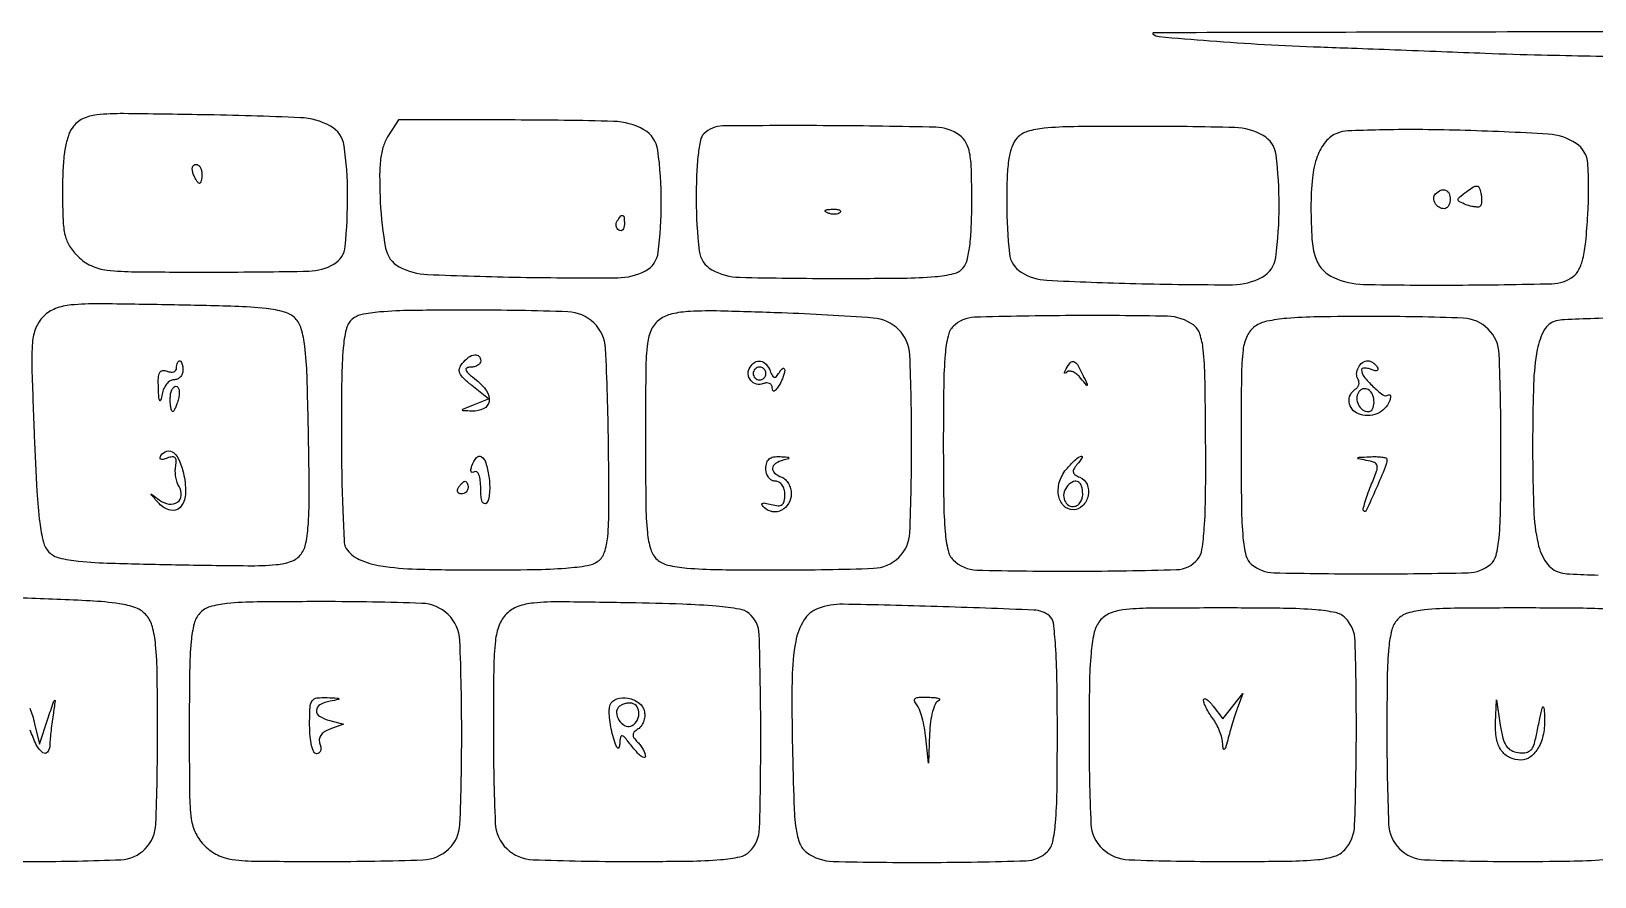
# Model space of a CAD drawing. Extents: x 7 to 700, y 0 to 284.
# Drawn here: x 153.1 to 399.8, y 150.6 to 284 of the extents above; entities that cross this region are included whole.
import ezdxf

# ---------------------------------------------------------------- set-up
doc = ezdxf.new("R2010")
doc.units = 0
doc.header["$MEASUREMENT"] = 0

msp = doc.modelspace()

# ---------------------------------------------------------------- linework, layer by layer
for points in [[(443.859376, 283.971217, 0.000339), (384.181771, 283.882304, 0.000007), (330.149611, 283.764399, 0.674481), (330.083333, 283.599332, 0.171923), (331.054457, 283.159456, 0.001577), (339.0721, 282.503456, 0.005603), (347.70319, 281.921895, 0.005312), (356.5, 281.521803, -0.00051), (361.441736, 281.344583, -0.000199), (368.2625, 281.090291, -0.000197), (375.64166, 280.809318, -0.000246), (382.5, 280.542089, 0.004444), (391.383916, 280.270619, 0.000965), (406.725, 279.967884, 0.001006)], [(405.393055, 238.805519, 0.003699), (399.742694, 238.664522, 0.002101), (394.978993, 238.490343, 0.05326), (393.693213, 238.299738, 0.205452), (391.846963, 236.870246, 0.080784), (390.734868, 233.780186, 0.038529), (390.148837, 228.335764, 0.007552), (390, 218.481953, 0.008583), (390.170353, 208.559044, 0.045556), (390.848792, 203.176427, 0.09825), (392.176555, 200.140644, 0.176922), (394.371898, 198.598409, 0.054095), (395.832112, 198.371594, 0.003116), (400.36791, 198.191059, 0.004717)], [(402.861901, 192.707307, 0.018858), (397.976779, 192.945382, 0.002746), (388.032543, 193, 0.002549), (377.656205, 192.9471, 0.020978), (372.938285, 192.700857, 0.048823), (370.256858, 192.180539, 0.137354), (368.654988, 191.171259, 0.123344), (367.779307, 189.529985, 0.037978), (367.304608, 186.743665, 0.019808), (367.059505, 182.142124, 0.003401), (367, 173.393766, 0.009354), (367.27032, 158.945009, 0.189028), (368.992141, 154.994899, 0.189348), (372.938822, 153.270976, 0.009391), (387.365574, 153, 0.003811), (395.856377, 153.064721, 0.013869), (401.243855, 153.296425, 0.018279)], [(152.826804, 177.174302, -0.023327), (153.250539, 176.015533, -0.018907), (153.598627, 174.738532), (154.351127, 171.5), (155.686246, 175.5, -0.00073), (156.588981, 178.191497, -0.150385), (156.749841, 178.415113, -0.671027), (156.842558, 178.360368, -0.001393), (156.510682, 176.125, 0.005371), (156.315188, 174.732031, 0.005398), (156.150013, 173.3375, 0.005281), (156.031995, 172.118812, 0.021498), (156, 171.375, -0.156756), (155.644771, 170.269781, -0.423644), (154.913504, 170.161211, -0.114543), (153.868716, 171.430585, -0.035462), (152.922748, 173.734077, 0.007523)]]:
    msp.add_lwpolyline(points, format="xyb")
for points in [[(159.610259, 268.853954, 0.076161), (158.867768, 267.351501, 0.037316), (158.374928, 265.268799, 0.027662), (158.088414, 262.482091, 0.011787), (158, 258.732039, 0.008894), (158.080601, 254.201085, 0.049756), (158.406881, 251.798992, 0.083696), (159.12337, 250.111106, 0.054293), (160.454545, 248.454545, 0.088707), (162.51773, 247.017309, 0.079577), (165.030764, 246.314558, 0.02662), (169.452252, 246.046152, 0.001851), (181.919362, 246, 0.005126), (196.894565, 246.153518, 0.127419), (200.835173, 247.260991, 0.241901), (202.612643, 250.042243, 0.0235), (203, 258.279271, 0.036502), (202.4394, 265.9481, 0.235544), (200.285062, 269.03971, 0.114714), (195.534983, 270.360033, 0.006328), (180.007576, 270.826461, 0.001716), (167.647559, 270.998821, 0.026736), (163.417869, 270.817062, 0.089012), (161.174391, 270.186585, 0.127755)], [(209.416577, 267.513024, 0.068711), (208.643287, 265.882457, 0.046334), (208.207254, 263.866639, 0.031276), (208.047738, 261.114243, 0.010186), (208.149591, 257.04267, 0.035067), (208.995255, 249.752575, 0.227156), (211.122072, 246.849772, 0.112897), (215.613618, 245.621672, 0.00622), (230.283668, 245.187025, 0.005783), (245.612104, 245.100966, 0.121347), (250.014508, 246.213197, 0.244476), (252.0156, 249.123948, 0.030692), (252.5, 257.007742, 0.033445), (251.949106, 265.234387, 0.23533), (249.761894, 268.459174, 0.121884), (244.965039, 269.786722, 0.006856), (229.412269, 270), (211.046106, 270)], [(259.2, 267.8, 0.148425), (258.679019, 266.824906, 0.020133), (258.31561, 264.510399, 0.019262), (258.075874, 261.401622, 0.009612), (258, 257.454988, 0.029301), (258.474545, 249.364291, 0.240076), (260.46435, 246.382196, 0.122542), (264.855325, 245.17977, 0.005855), (280.206296, 245, 0.00258), (290.652013, 245.053903, 0.018127), (295.734813, 245.290786, 0.036559), (298.668226, 245.751866, 0.16371), (300.127555, 246.653695, 0.112486), (300.749509, 247.882064, 0.028926), (301.165252, 250.081372, 0.022645), (301.421151, 253.131161, 0.009607), (301.5, 257.234306, 0.006713), (301.432917, 262.230501, 0.039673), (301.155888, 264.830333, 0.080985), (300.5779, 266.428223, 0.108101), (299.55887, 267.580611, 0.153077), (295.814992, 268.852854, 0.004586), (279.11019, 269.096904, 0.003874), (262.193915, 269.057799, 0.196299)], [(308.654988, 267.171259, 0.096549), (307.851771, 265.840547, 0.047881), (307.352703, 263.925008, 0.030623), (307.078464, 261.134351, 0.009183), (307, 256.862389, 0.026868), (307.42724, 248.917282, 0.230563), (309.266311, 245.988159, 0.127303), (313.336692, 244.712549, 0.006422), (327.359015, 244.184983, 0.006825), (342.637199, 244.015206, 0.124254), (347.321083, 245.210094, 0.240127), (349.46573, 248.328517, 0.032791), (350, 256.466349, 0.030801), (349.503824, 264.513147, 0.237071), (347.468132, 267.561979, 0.123332), (342.990204, 268.806627, 0.006421), (327.932481, 269, 0.00257), (317.619962, 268.946996, 0.021079), (312.924353, 268.700578, 0.049012), (310.253751, 268.179968, 0.137038)], [(359.235455, 267.942916, 0.126066), (357.332701, 266.570156, 0.087795), (356.010852, 264.260761, 0.061174), (355.243139, 260.867903, 0.025689), (355.013655, 256.1849, 0.01509), (355.175637, 251.214679, 0.063417), (355.736921, 248.287041, 0.107935), (356.831436, 246.423802, 0.099605), (358.631807, 245.121898, 0.102469), (363.318421, 244.057626, 0.006006), (378.021719, 243.953762, 0.004588), (393.041777, 244.16591, 0.1532), (396.407601, 245.308778, 0.120843), (397.311742, 246.384601, 0.056456), (397.932408, 248.108473, 0.033767), (398.376608, 250.771308, 0.00901), (398.719324, 255.058778, 0.031359), (398.711643, 263.112942, 0.235451), (396.852072, 266.315065, 0.131586), (392.477744, 267.767188, 0.007905), (378.5, 268.369146, 0.005183), (371.82302, 268.481754, 0.007155), (365.82854, 268.434928, 0.004745), (360.818951, 268.276518, 0.083462)], [(180, 261.5, -0.024748), (179.971531, 260.925176, -0.039339), (179.884553, 260.440625, -0.046727), (179.758929, 260.096084, -0.289661), (179.606989, 260, -0.222225), (179.420671, 260.087111, -0.030693), (179.160341, 260.440625, -0.030395), (178.887494, 260.925442, -0.02136), (178.638374, 261.5, -0.055937), (178.488865, 262.074366, -0.100118), (178.516384, 262.559375, -0.147206), (178.710807, 262.877514, -0.184534), (179.031385, 263, -0.152681), (179.400789, 262.884506, -0.098158), (179.715469, 262.559375, -0.08088), (179.92777, 262.073532, -0.062722)], [(381.731526, 256.398192, -0.184916), (381.444616, 256.270171, -0.040239), (380.893172, 256.284753, -0.036826), (380.218285, 256.407904, -0.028082), (379.502829, 256.637288, -0.020458), (378.446554, 257.093014, -0.302245), (378.250422, 257.423547, -0.21333), (378.452767, 257.820071, -0.011196), (379.609701, 258.710941, -0.017551), (380.69451, 259.451038, -0.169207), (381.230166, 259.575537, -0.275365), (381.581354, 259.311716, -0.046084), (381.838397, 258.471845, -0.029224), (381.935177, 257.815804, -0.034895), (381.946593, 257.191001, -0.037449), (381.881259, 256.676692, -0.147093)], [(377, 257.5, -0.06085), (376.929934, 256.926402, -0.079459), (376.723586, 256.440625, -0.097386), (376.417907, 256.1154, -0.156819), (376.059017, 256, -0.139398), (375.230079, 256.235684, -0.123736), (374.603969, 256.880661, -0.139481), (374.401415, 257.683432, -0.191124), (374.693853, 258.36052, -0.094876), (375.508765, 258.913511, -0.1934), (376.269246, 258.932483, -0.202875), (376.806289, 258.424643, -0.103624)], [(246.666667, 253.543989, -0.059057), (246.605052, 253.024148, -0.126631), (246.417083, 252.669932, -0.191218), (246.139071, 252.534562, -0.158515), (245.817021, 252.613087, -0.108766), (245.536973, 252.88478, -0.099739), (245.385962, 253.257398, -0.095385), (245.387618, 253.673795, -0.090093), (245.542705, 254.069098, -0.02679), (246.086603, 254.852054, -0.350126), (246.40792, 254.929499, -0.269722), (246.623697, 254.618676, -0.019984)], [(280.729167, 255.395833, -0.126455), (280.402231, 255.202593, -0.060344), (279.916927, 255.123424, -0.05415), (279.359369, 255.160852, -0.051402), (278.8125, 255.316886, -0.054073), (278.395823, 255.538436, -0.470617), (278.37858, 255.720685, -0.168741), (278.670344, 255.862007, -0.018894), (279.416667, 255.921053, -0.028489), (280.112848, 255.910055, -0.077125), (280.592839, 255.799335, -0.208169), (280.77538, 255.614691, -0.296942)], [(155.01378, 239.01378, 0.0992), (153.802066, 237.194799, 0.078183), (153.252536, 234.887799, 0.027412), (153.15961, 230.845481, 0.002198), (153.545963, 220.183957, 0.003596), (153.965927, 211.406829, 0.017625), (154.413432, 206.461804, 0.029462), (154.984904, 203.397997, 0.133584), (155.862006, 201.825919, 0.141449), (157.470923, 200.914815, 0.033606), (160.539572, 200.397409, 0.017678), (165.713137, 200.063248, 0.002841), (175.82494, 199.825919, 0.002037), (187.236325, 199.669464, 0.023474), (191.714966, 199.836611, 0.067006), (194.134586, 200.372742, 0.144849), (195.649999, 201.5, 0.115957), (196.417567, 203.253266, 0.029776), (196.797315, 206.344379, 0.017162), (196.938144, 211.304624, 0.003377), (196.825059, 220.214994, 0.003095), (196.584157, 229.610791, 0.020421), (196.242933, 234.298733, 0.042057), (195.688562, 237.068221, 0.126519), (194.716318, 238.714994, 0.12993), (193.03237, 239.695678, 0.040483), (190.134226, 240.247113, 0.019374), (185.180316, 240.586287, 0.002794), (175.046142, 240.829823, 0.002123), (163.744174, 240.990225, 0.025094), (159.359119, 240.813713, 0.070283), (156.878848, 240.231026, 0.103951)], [(203.571429, 238.428571, 0.143097), (202.741971, 236.91434, 0.032964), (202.299498, 234.005668, 0.01825), (202.065579, 229.192913, 0.003247), (202.015313, 220.178571, 0.004105), (202.074379, 213.7072, 0.006206), (202.241942, 208.076118, 0.002701), (202.469808, 203.288893, 0.134748), (202.765313, 202.399704, 0.142215), (204.837401, 200.656068, 0.065094), (208.25734, 199.64671, 0.032964), (213.914256, 199.130036, 0.006295), (224.243129, 199, 0.004057), (232.313538, 199.065479, 0.01467), (237.445939, 199.299498, 0.019861), (240.856118, 199.692094, 0.119827), (242.490433, 200.369346, 0.155196), (243.53051, 201.791387, 0.058812), (244.039761, 204.227619, 0.022769), (244.230987, 208.667247, 0.002364), (244.155604, 219.119346, 0.009462), (243.697504, 233.957436, 0.190955), (241.863177, 237.987313, 0.184863), (237.744607, 239.731902, 0.00877), (222.460645, 240, 0.00309), (213.077641, 239.942018, 0.017662), (208.102589, 239.70463, 0.031823), (205.104724, 239.261888, 0.144786)], [(252.25, 238.532706, 0.122856), (250.955603, 236.979262, 0.083172), (250.30634, 234.756888, 0.027474), (250.046508, 230.660353, 0.002102), (250, 219.598284, 0.002642), (250.053362, 209.498873, 0.021421), (250.300377, 204.877802, 0.049649), (250.821964, 202.243292, 0.135969), (251.828741, 200.654988, 0.127853), (253.524988, 199.769232, 0.035514), (256.513675, 199.299444, 0.018285), (261.514204, 199.057488, 0.002946), (271.272037, 199, 0.008947), (285.986531, 199.263328, 0.185723), (289.975586, 200.964229, 0.192704), (291.722374, 204.878441, 0.009752), (292, 219.111722, 0.010485), (291.71023, 232.9284, 0.188405), (289.95774, 236.912669, 0.179354), (285.93706, 238.751946, 0.00933), (271.5, 239.553205, 0.002882), (261.826174, 239.853395, 0.019558), (257.043159, 239.787134, 0.040944), (254.162974, 239.396498, 0.104118)], [(298.571429, 237.428571, 0.143543), (297.740793, 235.909042, 0.032526), (297.29661, 232.971935, 0.01806), (297.058465, 228.110749, 0.003209), (297, 219, 0.003209), (297.058465, 209.889251, 0.01806), (297.29661, 205.028065, 0.032526), (297.740793, 202.090958, 0.143543), (298.571429, 200.571429, 0.192385), (302.27223, 198.983705, 0.006894), (318.00515, 198.804987, 0.006439), (333.818737, 199.047039, 0.216607), (337.127555, 200.665041, 0.135398), (337.816499, 202.206926, 0.020723), (338.187812, 205.581073, 0.014832), (338.388144, 210.78156, 0.003667), (338.401005, 219.318039, 0.002615), (338.290666, 229.29599, 0.022301), (338.018449, 233.761631, 0.053542), (337.481694, 236.249879, 0.156249), (336.459876, 237.652998, 0.153842), (332.404375, 239.024371, 0.006678), (317.235496, 239.137123, 0.005829), (301.906792, 238.867603, 0.191324)], [(346.222506, 237.443296, 0.128845), (344.945892, 235.938382, 0.082696), (344.304547, 233.726452, 0.027209), (344.046349, 229.619738, 0.002096), (344, 218.565741, 0.002838), (344.055027, 208.870436, 0.019208), (344.293661, 204.078946, 0.038713), (344.758412, 201.297539, 0.160041), (345.652553, 199.872445, 0.169357), (349.173456, 198.557073, 0.005501), (364.493548, 198.388525, 0.005511), (379.811434, 198.557362, 0.168873), (383.341247, 199.872445, 0.159953), (384.239596, 201.297865, 0.039178), (384.706249, 204.069213, 0.019303), (384.9451, 208.851536, 0.002826), (385, 218.565741, 0.009356), (384.728867, 233.053597, 0.18962), (383.000301, 237.006714, 0.188876), (379.039212, 238.730388, 0.009271), (364.5, 239, 0.003801), (356.072413, 238.935927, 0.017442), (351.189358, 238.691152, 0.029297), (348.075395, 238.241068, 0.10258)], [(177, 230.5, -0.094292), (176.891054, 229.927433, -0.096703), (176.579806, 229.440625, -0.09898), (176.115367, 229.114767, -0.103996), (175.569551, 229, 0.142551), (174.990346, 228.831442, 0.078312), (174.431994, 228.339063, 0.067395), (173.977977, 227.610389, 0.058152), (173.705733, 226.75, -0.013653), (173.486257, 225.757266, -0.671423), (173.339538, 225.736091, -0.118412), (173.217194, 226.137521, -0.004454), (173.136182, 227.718615, -0.019475), (173.130838, 229.318445, -0.11064), (173.345081, 230.137005, -0.248102), (173.79278, 230.448607, -0.122626), (174.5, 230.361626, 0.06502), (175.073899, 230.22328, 0.112257), (175.559375, 230.280284, 0.151946), (175.878743, 230.519085, 0.158089), (176, 230.893011, -0.043225), (176.036704, 231.316793, -0.062947), (176.146875, 231.674822, -0.082571), (176.308857, 231.917263, -0.207141), (176.5, 232, -0.254951), (176.692131, 231.895221, -0.06271), (176.853125, 231.559375, -0.048861), (176.963617, 231.074626, -0.031626)], [(224, 232, -0.160482), (223.874339, 231.618572, -0.096634), (223.51976, 231.29375, -0.078205), (222.990372, 231.074367, -0.059262), (222.365141, 231, 0.115555), (221.791883, 230.865721, 0.407801), (221.678959, 230.542577, 0.103688), (222.11403, 229.964139, 0.013193), (223.319639, 228.963212, -0.075771), (224.923124, 227.252398, -0.18688), (225.31267, 225.605566, -0.250677), (224.477056, 224.455775, -0.120751), (222.643011, 224.063386, -0.004446), (221.243081, 224.117255, -0.465811), (221.140054, 224.252333, -0.244536), (221.293934, 224.435058, -0.002607), (222.869586, 225.0754), (225.239172, 226.024027), (222.581948, 228.1142, -0.022563), (221.273093, 229.242925, -0.102506), (220.699668, 230.063818, -0.175874), (220.657235, 230.804085, -0.100788), (221.084807, 231.602186, -0.058116), (222.08232, 232.554024, -0.128258), (223.048701, 232.952104, -0.241644), (223.714128, 232.717786, -0.191808)], [(269.670548, 230.416154, 0.027745), (270.02253, 229.631939, 0.234956), (270.325417, 229.410219, 0.265879), (270.657711, 229.531281, 0.034191), (271.123851, 230.166154, -0.030831), (271.450708, 230.617649, -0.127303), (271.721002, 230.814433, -0.359533), (271.894274, 230.758119, -0.142522), (271.969374, 230.5, -0.067616), (271.903168, 230.012663, -0.024967), (271.684621, 229.353125, -0.024204), (271.371038, 228.647707, -0.026766), (271, 228, -0.024208), (270.579763, 227.414015, -0.156742), (270.281383, 227.214537, -0.394239), (270.089055, 227.312891, -0.083809), (270.015313, 227.718615, 0.129608), (269.898617, 228.139704, 0.149452), (269.593586, 228.42158, 0.125667), (269.136768, 228.513819, 0.079069), (268.601151, 228.400442, -0.154392), (267.508462, 228.334755, -0.162588), (266.603256, 228.913275, -0.16047), (266.220048, 229.926628, -0.150339), (266.5, 231, -0.116402), (267.27044, 231.770538, -0.186055), (268.173906, 231.940358, -0.166055), (269.034135, 231.45781, -0.091269)], [(365.492921, 231.011454, -0.1144), (365.606889, 230.674071, -0.32948), (365.487528, 230.474315, -0.155351), (365.131719, 230.443138, -0.036408), (364.551938, 230.618443, 0.032018), (363.956765, 230.804114, 0.059669), (363.455882, 230.864094, 0.096805), (363.121334, 230.798704, 0.305168), (363, 230.61842, 0.168997), (363.380281, 229.525444, 0.03358), (364.79191, 227.969473, 0.030822), (366.353878, 226.639794, 0.308567), (367.166924, 226.603165, -0.171078), (367.420552, 226.658471, -0.309567), (367.572882, 226.523623, -0.11944), (367.575761, 226.164812, -0.034183), (367.411227, 225.629257, -0.107413), (366.641054, 224.45478, -0.098125), (365.429571, 223.659748, -0.094992), (363.971089, 223.370599, -0.093448), (362.5, 223.638374, -0.133691), (361.516471, 224.358819, -0.137989), (361.048639, 225.469897, -0.142332), (361.234943, 226.635614, -0.144998), (362.016312, 227.510081, 0.090427), (362.360589, 227.820631, 0.095498), (362.565079, 228.22714, 0.099685), (362.598899, 228.665803, 0.108373), (362.457295, 229.069098, -0.1522), (362.229835, 229.954387, -0.108908), (362.501906, 230.946902, -0.110921), (363.159933, 231.719555, -0.16251), (364, 232, -0.093609), (364.382399, 231.927775, -0.05293), (364.802356, 231.709615, -0.050286), (365.193799, 231.389585, -0.057909)], [(267, 230, 0.099038), (267.076342, 229.618362, 0.097945), (267.29375, 229.29375, 0.097945), (267.618362, 229.076342, 0.099038), (268, 229, 0.099038), (268.381638, 229.076342, 0.097945), (268.70625, 229.29375, 0.097945), (268.923658, 229.618362, 0.099038), (269, 230, 0.099038), (268.923658, 230.381638, 0.097945), (268.70625, 230.70625, 0.097945), (268.381638, 230.923658, 0.099038), (268, 231, 0.099038), (267.618362, 230.923658, 0.097945), (267.29375, 230.70625, 0.097945), (267.076342, 230.381638, 0.099038)], [(319.019982, 229.75, -0.001427), (319.710726, 228.314184, -0.253257), (319.702495, 228.151466, -0.516287), (319.596407, 228.143922, -0.002023), (318.706289, 229.234456, 0.047174), (318.109192, 229.844364, 0.069547), (317.476321, 230.24367, 0.092715), (316.907702, 230.382271, 0.200062), (316.490798, 230.234456, -0.046856), (316.22835, 230.038238, -0.527735), (316.129019, 230.082934, -0.158974), (316.159089, 230.298629, -0.017093), (316.398692, 230.75, -0.04413), (317.085385, 231.731686, -0.319404), (317.612373, 231.868425, -0.175244), (318.15821, 231.397919, -0.015293)], [(176.289749, 226, -0.016817), (176.061542, 225.233613, -0.025621), (175.807757, 224.5875, -0.023188), (175.560437, 224.102864, -0.269386), (175.383369, 224, -0.326917), (175.233718, 224.109555, -0.029396), (175.112615, 224.5875, -0.029316), (175.027671, 225.233356, -0.018041), (175, 226, -0.043375), (175.066544, 226.765641, -0.063112), (175.266249, 227.4125, -0.082769), (175.559898, 227.850443, -0.206609), (175.90638, 228, -0.24384), (176.210205, 227.842465, -0.106581), (176.392877, 227.4125, -0.070464), (176.424365, 226.766322, -0.040966)], [(362.510081, 227.016312, 0.142343), (362.249368, 226.077164, 0.116119), (362.501581, 225.06064, 0.11951), (363.171804, 224.284496, 0.156409), (364.059017, 224, 0.280205), (364.719488, 224.401672, 0.119333), (364.975841, 225.447145, 0.09745), (364.740337, 226.662697, 0.159216), (364.069098, 227.457295, 0.108373), (363.665803, 227.598899, 0.099685), (363.22714, 227.565079, 0.095498), (362.820631, 227.360589, 0.090427)], [(177.16264, 213.925235, -0.066364), (177.384321, 210.893501, -0.167111), (176.552224, 208.873254, -0.283489), (175.029582, 208.408163, -0.14422), (173.25, 209.480946, -0.000661), (172.048088, 210.795901, -0.206664), (172.002812, 210.927397, -0.591734), (172.068696, 210.957308, -0.001021), (173.292382, 210.037613, 0.121028), (174.798545, 209.390733, 0.19399), (176.14571, 209.689777, 0.233039), (176.749355, 210.765839, 0.154488), (176.387826, 212.162868, -0.064199), (176.089045, 212.811671, -0.03544), (175.887602, 213.662471, -0.034691), (175.803757, 214.568454, -0.046618), (175.861573, 215.390226, 0.041879), (175.931837, 216.269993, 0.204445), (175.738262, 216.718625, 0.232249), (175.301862, 216.855398, 0.05348), (174.534676, 216.65168, -0.030752), (173.883286, 216.446663, -0.160483), (173.513085, 216.474412, -0.349692), (173.396661, 216.68505, -0.096725), (173.539703, 217.064241, -0.194633), (174.47766, 217.752095, -0.245314), (175.51039, 217.507208, -0.117882), (176.482371, 216.151921, -0.045521)], [(225.279245, 213.75, -0.028691), (225.4073, 212.436154, -0.032901), (225.374535, 211.175625, -0.034896), (225.204127, 210.129847, -0.131511), (224.892744, 209.55, -0.300623), (224.541726, 209.466921, -0.215813), (224.245608, 209.757967, -0.070778), (224.055219, 210.579943, -0.021575), (224, 211.859017, 0.026131), (223.934067, 213.119749, 0.063281), (223.721035, 214.025938, 0.131018), (223.39822, 214.480189, 0.321976), (223.011454, 214.507079, -0.1144), (222.674071, 214.393111, -0.32948), (222.474315, 214.512472, -0.155351), (222.443138, 214.868281, -0.036408), (222.618443, 215.448062, -0.07795), (223.353697, 216.726298, -0.382477), (224.107981, 216.850037, -0.18262), (224.798796, 215.925134, -0.031444)], [(271.75, 216.310674, 0.073329), (270.519548, 215.787534, 0.236548), (270.062513, 215.055036, 0.25013), (270.385787, 214.283808, 0.079483), (271.5, 213.638374, -0.105748), (272.073669, 213.264881, -0.066599), (272.559375, 212.625915, -0.062402), (272.88803, 211.831613, -0.067019), (273, 211, -0.13173), (272.591698, 209.477118, -0.142857), (271.484623, 208.418343, -0.156337), (270.061912, 208.175377, -0.162503), (268.788732, 208.811268, -0.048294), (268.399219, 209.284286, -0.456411), (268.459667, 209.507932, -0.163596), (268.856441, 209.558255, -0.014405), (269.85595, 209.327419, 0.042283), (270.940534, 209.139834, 0.180553), (271.562985, 209.312446, 0.190357), (271.900531, 209.842778, 0.047686), (272, 210.883369, 0.064826), (271.891566, 211.716192, 0.089634), (271.572832, 212.397228, 0.106927), (271.088026, 212.840993, 0.132819), (270.5, 213, -0.130775), (269.924246, 213.153209, -0.10214), (269.4375, 213.583333, -0.08892), (269.111864, 214.230589, -0.072314), (269, 215, -0.070109), (269.129471, 215.918817, -0.149531), (269.51675, 216.514025, -0.135122), (270.202334, 216.827186, -0.052892), (271.25, 216.883999, -0.005718), (272.392295, 216.812001, -0.197309), (272.62878, 216.693656, -0.541772), (272.5883, 216.550633, -0.01159)], [(318.096921, 215.616783, 0.043576), (317.600516, 214.899878, 0.186939), (317.524826, 214.395375, 0.198707), (317.809204, 213.991078, 0.049813), (318.544613, 213.621254, -0.20683), (319.679305, 212.511438, -0.148525), (319.847273, 210.723662, -0.145865), (318.991, 209.121797, -0.200163), (317.5, 208.5, -0.20808), (315.978582, 209.161809, -0.153826), (315.179085, 210.838566, -0.117216), (315.38819, 213.063633, -0.10248), (316.57463, 215.082465, -0.017636), (317.898959, 216.445946, -0.107191), (318.732215, 216.958114, -0.709164), (318.907799, 216.738597, -0.033433)], [(367, 216.520236, -0.097301), (366.743258, 215.213416, -0.007232), (365.312457, 211.852209, -0.003695), (363.740626, 208.372696, -0.522044), (363.361694, 208.304973, -0.256242), (363.272341, 208.611425, -0.013621), (363.527831, 209.632328, -0.018616), (363.925968, 210.876554, -0.012216), (364.472045, 212.278852, 0.009244), (365.381784, 214.574572, 0.13588), (365.45803, 215.431917, 0.264881), (365.036594, 215.933, 0.040768), (363.735172, 216.29621, -0.003916), (362.443186, 216.556098, -0.579599), (362.404898, 216.674044, -0.196464), (362.617857, 216.775901, -0.002167), (364.25, 216.863818, -0.016376), (365.304278, 216.88146, -0.027076), (366.192187, 216.819066, -0.025884), (366.856426, 216.700903, -0.348959)], [(222, 212, -0.105053), (221.918938, 211.618444, -0.099167), (221.688914, 211.29375, -0.09642), (221.345238, 211.076123, -0.093332), (220.940983, 211, -0.108972), (220.586039, 211.078288, -0.182303), (220.3746, 211.29375, -0.161196), (220.343488, 211.6179, -0.082592), (220.5, 212, -0.029505), (220.768994, 212.382774, -0.035638), (221.066025, 212.70625, -0.038439), (221.34829, 212.934461, -0.151918), (221.559017, 213, -0.210953), (221.727648, 212.92554, -0.081139), (221.870461, 212.70625, -0.061769), (221.967655, 212.382849, -0.042167)], [(316.666667, 212.333333, 0.125809), (316.078216, 211.340638, 0.133222), (316.055706, 210.209943, 0.154548), (316.592457, 209.33771, 0.180027), (317.5, 209, 0.130775), (318.075754, 209.153209, 0.10214), (318.5625, 209.583333, 0.08892), (318.888136, 210.230589, 0.072314), (319, 211, 0.069236), (318.829766, 212.223484, 0.19625), (318.308755, 212.889179, 0.235594), (317.549586, 212.93204, 0.095046)], [(131.469752, 192.560661), (128.778173, 189.869082), (129.455803, 173.842468, 0.00275), (129.754104, 167.600794, 0.004034), (130.090883, 162.115831, 0.001962), (130.432598, 157.463278, 0.072419), (130.66621, 156.427459, 0.226126), (132.358941, 154.819833, 0.041591), (136.668196, 153.803066, 0.028365), (143.365799, 153.186067, 0.008695), (153.527494, 153.005577, 0.010193), (167.200571, 153.279256, 0.191509), (171.052537, 154.994047, 0.185966), (172.732722, 158.904694, 0.009517), (173, 172.94592, 0.003051), (172.942068, 182.440051, 0.020046), (172.69345, 187.190276, 0.041302), (172.190898, 190.033721, 0.112296), (171.25, 191.835974, 0.126022), (169.59529, 193.005517, 0.056193), (166.992553, 193.676439, 0.022841), (162.374196, 194.113435, 0.002559), (151.830665, 194.572878), (134.161331, 195.25224)], [(179.654988, 192.171259, 0.124101), (178.777608, 190.520879, 0.037575), (178.303706, 187.70219, 0.019547), (178.059152, 183.0364, 0.003319), (178, 174.125805, 0.002387), (178.049965, 163.660141, 0.0303), (178.325679, 159.735114, 0.083312), (179.030779, 157.430864, 0.080726), (180.454545, 155.454545, 0.082508), (182.450152, 154.027585, 0.082554), (184.799587, 153.322952, 0.029421), (188.832516, 153.049019, 0.002249), (199.732039, 153, 0.008472), (214.883585, 153.256739, 0.18254), (218.936187, 154.946274, 0.196118), (220.715451, 158.852841, 0.010016), (221, 173.056704, 0.009858), (220.707651, 187.883646, 0.194145), (218.872626, 191.96044, 0.18439), (214.68668, 193.728474, 0.00874), (199.154988, 194, 0.002524), (188.700548, 193.947226, 0.020856), (183.955329, 193.701195, 0.048592), (181.260646, 193.181234, 0.137739)], [(228.063711, 192.063711, 0.105825), (226.908607, 190.279444, 0.063323), (226.312537, 187.813711, 0.025053), (226.052797, 183.53417, 0.002631), (226, 173.5, 0.010196), (226.294559, 159.056747, 0.194072), (228.115653, 155.023975, 0.183858), (232.262641, 153.272608, 0.008987), (247.428571, 153, 0.003062), (256.877071, 153.057869, 0.017569), (261.879498, 153.295082, 0.031656), (264.892009, 153.737478, 0.145079), (266.428571, 154.571429, 0.191998), (268.003874, 158.235726, 0.007186), (268.191101, 173.498106, 0.006733), (267.95227, 188.835485, 0.215257), (266.349498, 192.127555, 0.134777), (264.825566, 192.818609, 0.017248), (261.22535, 193.264784, 0.013781), (255.833579, 193.595434, 0.003885), (247.41321, 193.813711, 0.002309), (236.68395, 193.958868, 0.024782), (232.338158, 193.782144, 0.066511), (229.868314, 193.221994, 0.107802)], [(277.235455, 192.904298, 0.166335), (274.992914, 191.057338, 0.092208), (273.702363, 187.712956, 0.043286), (273.133156, 181.915356, 0.008), (273.183117, 171.176286, 0.003019), (273.423981, 162.153925, 0.025305), (273.763273, 158.091592, 0.061396), (274.362273, 155.808355, 0.141157), (275.44113, 154.4173, 0.152806), (279.60152, 153.004321, 0.007049), (294.728931, 152.85244, 0.006135), (310.020049, 153.102128, 0.19149), (313.428571, 154.571429, 0.144755), (314.261821, 156.104379, 0.031841), (314.704599, 159.100704, 0.017672), (314.942007, 164.072873, 0.003093), (315, 173.448984, 0.003719), (314.938154, 181.763347, 0.013333), (314.717602, 187.069615, 0.014117), (314.372097, 190.641241, 0.196198), (313.75, 191.747834, 0.158717), (311.281916, 192.666625, 0.002476), (296.016759, 193.225787, 0.003669), (281.18303, 193.58666, 0.094354)], [(321.556704, 190.777494, 0.101959), (320.760733, 188.935027, 0.029587), (320.309883, 185.856684, 0.017668), (320.064485, 181.043088, 0.003901), (320, 172.777494, 0.011011), (320.3049, 158.934172, 0.197368), (322.13659, 154.979684, 0.179865), (326.287053, 153.266941, 0.008863), (341.345012, 153, 0.002629), (351.480578, 153.0533, 0.021362), (356.114297, 153.300212, 0.04954), (358.754925, 153.821634, 0.136152), (360.345012, 154.828741, 0.177051), (361.915715, 158.70386, 0.008085), (362.183743, 173.22753, 0.007731), (361.991657, 187.802693, 0.19148), (360.428571, 191.428571, 0.146229), (358.879106, 192.265013, 0.030998), (355.807855, 192.706036, 0.017206), (350.69592, 192.942567, 0.002957), (340.985275, 193, 0.002002), (329.549277, 192.95422, 0.026479), (325.336708, 192.697135, 0.081347), (323.078191, 192.056886, 0.131046)], [(200.25, 178.294267, 0.073366), (198.62528, 177.725483, 0.272299), (198.075172, 176.839949, 0.268841), (198.579659, 175.918892, 0.072291), (200.176261, 175.243656), (202.352521, 174.674551), (200.192916, 173.875661, 0.052939), (199.304134, 173.435213, 0.103782), (198.741204, 172.886408, 0.129779), (198.519751, 172.246491, 0.110814), (198.623644, 171.538385, -0.063177), (198.767843, 170.9497, -0.109951), (198.715389, 170.451901, -0.151393), (198.479528, 170.124652, -0.162863), (198.106989, 170, -0.289935), (197.661424, 170.282082, -0.050242), (197.311499, 171.26627, -0.039277), (197.075684, 172.702906, -0.021048), (197, 174.5, -0.011666), (197.064936, 177.28276, -0.129633), (197.395212, 178.333718, -0.224527), (198.132118, 178.80268, -0.043653), (199.75, 178.863818, -0.002047), (201.401331, 178.775265, -0.200802), (201.607621, 178.674595, -0.574721), (201.568679, 178.558172, -0.00362)], [(249.838177, 176.619827, -0.070677), (249.875169, 175.839168, -0.063556), (249.69781, 175.048676, -0.066922), (249.34244, 174.368229, -0.10091), (248.856752, 173.911468, 0.050829), (248.236317, 173.434754, 0.194026), (248.03653, 173.000034, 0.171596), (248.18338, 172.512172, 0.038302), (248.758359, 171.841641, -0.038504), (249.231849, 171.289014, -0.035628), (249.628736, 170.656294, -0.037592), (249.89924, 170.040427, -0.090214), (249.977764, 169.55, -0.441303), (249.789727, 169.385601, -0.130702), (249.387624, 169.542812, -0.048992), (248.753726, 170.110712, -0.019641), (248, 171, 0.006227), (246.769318, 172.53359, 0.162625), (246.326728, 172.810862, 0.438078), (246.052379, 172.627743, 0.025078), (245.932048, 171.5, -0.082805), (245.808687, 170.951913, -0.574886), (245.592722, 170.921329, -0.086032), (245.275296, 171.507466, -0.011148), (244.849619, 172.87195, -0.023967), (244.519261, 174.26914, -0.024635), (244.327797, 175.678794, -0.025323), (244.284497, 176.911854, -0.087944), (244.435337, 177.692087, -0.22775), (245.480642, 178.678712, -0.126819), (247.267352, 178.779545, -0.116145), (248.995573, 177.992856, -0.182978)], [(245.625, 177.202254, 0.196264), (245.453917, 176.180953, 0.116315), (246.002701, 175.054151, 0.126473), (246.957912, 174.351261, 0.238458), (247.888197, 174.430902, 0.13979), (248.731646, 175.355668, 0.139299), (248.96198, 176.587525, 0.168863), (248.504142, 177.595001, 0.205232), (247.559017, 178, 0.050179), (246.971245, 177.940864, 0.047705), (246.396494, 177.765662, 0.051353), (245.917963, 177.508057, 0.105582)], [(296.25, 178.337719, 0.193951), (295.743752, 177.850086, 0.038349), (295.310026, 176.6406, 0.034587), (294.986521, 175.032417, 0.023344), (294.831897, 173.166667), (294.663794, 168.5), (294.257383, 172.48732, 0.02057), (294.024745, 174.106404, 0.021603), (293.662526, 175.674277, 0.021873), (293.234208, 176.993309, 0.083948), (292.803042, 177.73732, -0.08752), (292.459901, 178.339236, -0.347786), (292.586984, 178.715317, -0.134683), (293.206174, 178.912141, -0.016875), (294.627555, 178.921053, -0.016745), (295.657728, 178.858171, -0.062757), (296.289032, 178.717133, -0.35372), (296.401258, 178.5323, -0.269499)], [(342.696362, 177.5), (344.269065, 179.5), (343.510825, 177.5, 0.011364), (343.165669, 176.523174, 0.004894), (342.747976, 175.20625, 0.004839), (342.330404, 173.794953, 0.00638), (341.978654, 172.5, -0.007455), (341.60288, 171.128273, -0.117396), (341.365275, 170.709427, -0.62157), (341.189145, 170.762217, -0.029424), (341.102361, 171.55887, 0.052429), (340.957762, 172.487713, 0.028745), (340.598786, 173.583154, 0.028332), (340.101554, 174.665074, 0.04005), (339.531803, 175.55887, -0.022398), (338.96984, 176.375426, -0.023749), (338.49489, 177.223543, -0.024227), (338.158329, 177.988347, -0.091785), (338.063607, 178.5, -0.361253), (338.212265, 178.678901, -0.193105), (338.513052, 178.61875, -0.062251), (339.004548, 178.202045, -0.022549), (339.593633, 177.5), (341.123658, 175.5)], [(387.714654, 170.185081, 0.060741), (388.788143, 170.163696, 0.134344), (389.546257, 170.456437, 0.12847), (390.070713, 171.105434, 0.05327), (390.42572, 172.185081, 0.000199), (390.646567, 173.216967, 0.00013), (390.900547, 174.407493, 0.000131), (391.147525, 175.568173, 0.000251), (391.345064, 176.5, -0.016873), (391.550392, 177.331333, -0.641628), (391.694942, 177.353769, -0.130614), (391.81467, 176.997355, -0.005787), (391.883999, 175.684259, -0.057607), (391.69415, 173.120364, -0.079857), (390.90873, 170.957788, -0.101171), (389.670555, 169.51553, -0.166446), (388.164816, 169, -0.11101), (386.366597, 169.404221, -0.134311), (385.058488, 170.526882, -0.106473), (384.30883, 172.390933, -0.052593), (384.141905, 174.95), (384.283811, 178.5), (384.891905, 174.5, 0.023742), (385.299322, 172.472912, 0.083567), (385.830764, 171.258698, 0.124726), (386.598959, 170.552581, 0.088706)]]:
    msp.add_lwpolyline(points, format="xyb", close=True)

doc.saveas('drawing.dxf')
